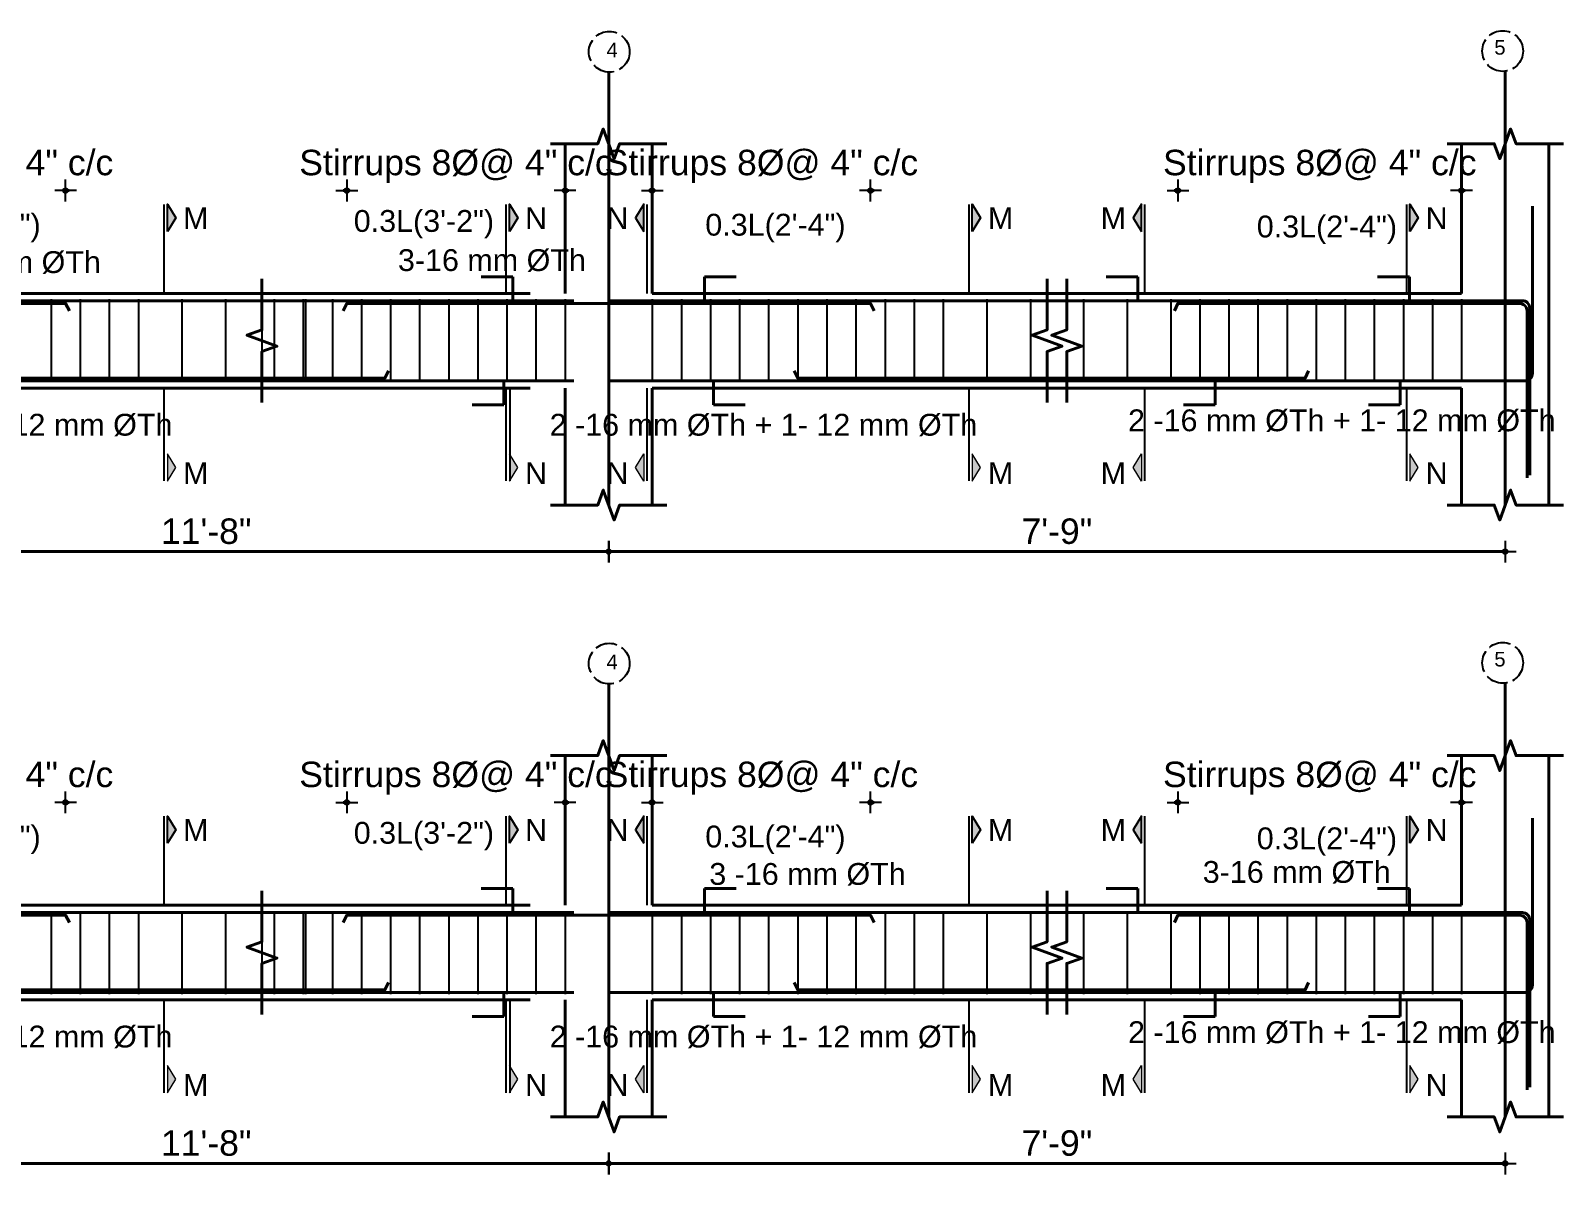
# Model space of a CAD drawing. Header units: inches. Extents: x -4597 to 93300, y -14139 to 5932.
# Drawn here: x 4019.6 to 4441.2, y -10000.6 to -9686 of the extents above; entities that cross this region are included whole.
import ezdxf

# ---------------------------------------------------------------- set-up
doc = ezdxf.new("R2010")
doc.units = ezdxf.units.IN
doc.header["$LTSCALE"] = 0.5
doc.header["$MEASUREMENT"] = 0
doc.header["$PDMODE"] = 66
doc.linetypes.add('ACAD_ISO02W100', pattern=[15, 12, -3])
for name, color, linetype, lineweight in [('BAR', 5, 'Continuous', 40), ('HATCH1', 4, 'ACAD_ISO02W100', 13), ('TEXT', 220, 'Continuous', 9), ('wall', 20, 'Continuous', 40)]:
    doc.layers.add(name, color=color, linetype=linetype, lineweight=lineweight)
doc.layers.add('DIMENSION', color=5, linetype='Continuous')
doc.layers.add('STIRRUP', color=10, linetype='Continuous')
doc.styles.add('1.8', font='times.ttf', dxfattribs={"width": 0.8, "height": 6})
doc.styles.add('style1', font='arial.ttf', dxfattribs={"height": 7})
doc.dimstyles.new('1.4', dxfattribs={"dimscale": 0, "dimtxt": 6, "dimasz": 0.5, "dimexe": 2, "dimexo": 9, "dimgap": 2, "dimtad": 1, "dimdec": 0, "dimlfac": 0.5, "dimzin": 3, "dimdsep": 46, "dimlunit": 4, "dimtxsty": '1.8', "dimblk": 'DIM', "dimcen": 3, "dimdle": 3, "dimse1": 1, "dimse2": 1, "dimclrd": 256, "dimclre": 256, "dimclrt": 7, "dimadec": 1, "dimazin": 2, "dimtfac": 1, "dimtdec": 0, "dimtix": 1, "dimtofl": 0, "dimtmove": 2, "dimatfit": 3, "dimldrblk": 'ARW', "dimfxl": 2, "dimfrac": 2, "dimtolj": 2, "dimtzin": 0, "dimarcsym": 0})

# ---------------------------------------------------------------- blocks, each defined once
blk = doc.blocks.new('DIM')
at = {"layer": 'DIMENSION'}
h = blk.add_hatch(color=256, dxfattribs=at)
h.paths.add_polyline_path([(0, 1.28), (0, 0), (1.28, 0, 0.414214)])
h.paths.add_polyline_path([(1.28, 0), (0, 0), (0, -1.28, 0.414214)])
h.paths.add_polyline_path([(0, 0), (-1.28, 0, 0.414214), (0, -1.28)])
h.paths.add_polyline_path([(0, 1.28, 0.414214), (-1.28, 0), (0, 0)])
for p, q in [((-6, 0), (6, 0)), ((0, 6), (0, -6))]:
    blk.add_line(p, q, dxfattribs=at)
blk.add_circle((0, 0), 1.28, dxfattribs=at)
blk = doc.blocks.new('*D612')
at = {"layer": 'Defpoints', "color": 0, "ltscale": 10, "transparency": 16777216}
for p in [(88816.35, 16753.8), (88894.35, 16741.82), (88816.35, 16737.25)]:
    blk.add_point(p, dxfattribs=at)
at = {"layer": 'DIMENSION', "lineweight": -2, "ltscale": 10, "transparency": 16777216}
for p, q in [((88815.85, 16753.8), (88815.35, 16753.8)), ((88894.85, 16753.8), (88895.35, 16753.8))]:
    blk.add_line(p, q, dxfattribs=at)
at = {"layer": 'DIMENSION', "lineweight": -2, "ltscale": 10, "transparency": 16777216, "xscale": 0.5, "yscale": 0.5, "zscale": 0.5}
blk.add_blockref('DIM', (88816.35, 16753.8), dxfattribs=at)
at = {"layer": 'DIMENSION', "lineweight": -2, "ltscale": 10, "transparency": 16777216, "xscale": 0.5, "yscale": 0.5, "zscale": 0.5, "rotation": 180}
blk.add_blockref('DIM', (88894.35, 16753.8), dxfattribs=at)
at = {"layer": 'DIMENSION', "color": 7, "ltscale": 10, "transparency": 16777216, "insert": (88855.35, 16760.45), "char_height": 7, "attachment_point": 5, "style": 'style1'}
blk.add_mtext('\\A2;Stirrups 8%%C@ 4" c/c', dxfattribs=at)
blk = doc.blocks.new('ARW')
at = {"layer": 'DIMENSION'}
blk.add_lwpolyline([(10, 0, 0, 6, 0), (0, 0, 0, 0, 0), (10, 0, 0, 0, 0)], format="xyseb", dxfattribs=at)
blk = doc.blocks.new('*D613')
at = {"layer": 'Defpoints', "color": 0, "ltscale": 10, "transparency": 16777216}
for p in [(88438.43, 16667.3), (88659.78, 16667.3), (88438.43, 16654.49)]:
    blk.add_point(p, dxfattribs=at)
at = {"layer": 'DIMENSION', "lineweight": -2, "ltscale": 10, "transparency": 16777216}
blk.add_line((88659.28, 16654.49), (88438.93, 16654.49), dxfattribs=at)
at = {"layer": 'DIMENSION', "lineweight": -2, "ltscale": 10, "transparency": 16777216, "xscale": 0.5, "yscale": 0.5, "zscale": 0.5, "rotation": 180}
blk.add_blockref('DIM', (88438.43, 16654.49), dxfattribs=at)
at = {"layer": 'DIMENSION', "lineweight": -2, "ltscale": 10, "transparency": 16777216, "xscale": 0.5, "yscale": 0.5, "zscale": 0.5}
blk.add_blockref('DIM', (88659.78, 16654.49), dxfattribs=at)
at = {"layer": 'DIMENSION', "color": 7, "ltscale": 10, "transparency": 16777216, "insert": (88549.1, 16660.06), "char_height": 7, "attachment_point": 5, "style": 'style1'}
blk.add_mtext('\\A2;11\'-8"', dxfattribs=at)
blk = doc.blocks.new('*D616')
at = {"layer": 'Defpoints', "color": 0, "ltscale": 10, "transparency": 16777216}
for p in [(88450.43, 16753.8), (88450.43, 16740.25), (88510.43, 16722.74)]:
    blk.add_point(p, dxfattribs=at)
at = {"layer": 'DIMENSION', "lineweight": -2, "ltscale": 10, "transparency": 16777216}
for p, q in [((88449.93, 16753.8), (88449.43, 16753.8)), ((88510.93, 16753.8), (88511.43, 16753.8))]:
    blk.add_line(p, q, dxfattribs=at)
at = {"layer": 'DIMENSION', "lineweight": -2, "ltscale": 10, "transparency": 16777216, "xscale": 0.5, "yscale": 0.5, "zscale": 0.5}
blk.add_blockref('DIM', (88450.43, 16753.8), dxfattribs=at)
at = {"layer": 'DIMENSION', "lineweight": -2, "ltscale": 10, "transparency": 16777216, "xscale": 0.5, "yscale": 0.5, "zscale": 0.5, "rotation": 180}
blk.add_blockref('DIM', (88510.43, 16753.8), dxfattribs=at)
at = {"layer": 'DIMENSION', "color": 7, "ltscale": 10, "transparency": 16777216, "insert": (88480.43, 16760.45), "char_height": 7, "attachment_point": 5, "style": 'style1'}
blk.add_mtext('\\A2;Stirrups 8%%C@ 4" c/c', dxfattribs=at)
blk = doc.blocks.new('*D617')
at = {"layer": 'Defpoints', "color": 0, "ltscale": 10, "transparency": 16777216}
for p in [(88647.78, 16753.8), (88647.78, 16740.25), (88587.78, 16722.74)]:
    blk.add_point(p, dxfattribs=at)
at = {"layer": 'DIMENSION', "lineweight": -2, "ltscale": 10, "transparency": 16777216}
for p, q in [((88587.28, 16753.8), (88586.78, 16753.8)), ((88648.28, 16753.8), (88648.78, 16753.8))]:
    blk.add_line(p, q, dxfattribs=at)
at = {"layer": 'DIMENSION', "lineweight": -2, "ltscale": 10, "transparency": 16777216, "xscale": 0.5, "yscale": 0.5, "zscale": 0.5}
blk.add_blockref('DIM', (88587.78, 16753.8), dxfattribs=at)
at = {"layer": 'DIMENSION', "lineweight": -2, "ltscale": 10, "transparency": 16777216, "xscale": 0.5, "yscale": 0.5, "zscale": 0.5, "rotation": 180}
blk.add_blockref('DIM', (88647.78, 16753.8), dxfattribs=at)
at = {"layer": 'DIMENSION', "color": 7, "ltscale": 10, "transparency": 16777216, "insert": (88617.78, 16760.45), "char_height": 7, "attachment_point": 5, "style": 'style1'}
blk.add_mtext('\\A2;Stirrups 8%%C@ 4" c/c', dxfattribs=at)
blk = doc.blocks.new('*D618')
at = {"layer": 'Defpoints', "color": 0, "ltscale": 10, "transparency": 16777216}
for p in [(88671.78, 16753.8), (88671.78, 16740.25), (88731.78, 16722.74)]:
    blk.add_point(p, dxfattribs=at)
at = {"layer": 'DIMENSION', "lineweight": -2, "ltscale": 10, "transparency": 16777216}
for p, q in [((88671.28, 16753.8), (88670.78, 16753.8)), ((88732.28, 16753.8), (88732.78, 16753.8))]:
    blk.add_line(p, q, dxfattribs=at)
at = {"layer": 'DIMENSION', "lineweight": -2, "ltscale": 10, "transparency": 16777216, "xscale": 0.5, "yscale": 0.5, "zscale": 0.5}
blk.add_blockref('DIM', (88671.78, 16753.8), dxfattribs=at)
at = {"layer": 'DIMENSION', "lineweight": -2, "ltscale": 10, "transparency": 16777216, "xscale": 0.5, "yscale": 0.5, "zscale": 0.5, "rotation": 180}
blk.add_blockref('DIM', (88731.78, 16753.8), dxfattribs=at)
at = {"layer": 'DIMENSION', "color": 7, "ltscale": 10, "transparency": 16777216, "insert": (88701.78, 16760.45), "char_height": 7, "attachment_point": 5, "style": 'style1'}
blk.add_mtext('\\A2;Stirrups 8%%C@ 4" c/c', dxfattribs=at)
blk = doc.blocks.new('*D619')
at = {"layer": 'Defpoints', "color": 0, "ltscale": 10, "transparency": 16777216}
for p in [(88659.78, 16667.3), (88906.35, 16667.3), (88659.78, 16654.49)]:
    blk.add_point(p, dxfattribs=at)
at = {"layer": 'DIMENSION', "lineweight": -2, "ltscale": 10, "transparency": 16777216}
blk.add_line((88905.85, 16654.49), (88660.28, 16654.49), dxfattribs=at)
at = {"layer": 'DIMENSION', "lineweight": -2, "ltscale": 10, "transparency": 16777216, "xscale": 0.5, "yscale": 0.5, "zscale": 0.5, "rotation": 180}
blk.add_blockref('DIM', (88659.78, 16654.49), dxfattribs=at)
at = {"layer": 'DIMENSION', "lineweight": -2, "ltscale": 10, "transparency": 16777216, "xscale": 0.5, "yscale": 0.5, "zscale": 0.5}
blk.add_blockref('DIM', (88906.35, 16654.49), dxfattribs=at)
at = {"layer": 'DIMENSION', "color": 7, "ltscale": 10, "transparency": 16777216, "insert": (88783.06, 16660.06), "char_height": 7, "attachment_point": 5, "style": 'style1'}
blk.add_mtext('\\A2;7\'-9"', dxfattribs=at)
blk = doc.blocks.new('*D626')
at = {"layer": 'Defpoints', "color": 0, "ltscale": 10, "transparency": 16777216}
for p in [(88816.35, 16922.09), (88894.35, 16910.11), (88816.35, 16905.55)]:
    blk.add_point(p, dxfattribs=at)
at = {"layer": 'DIMENSION', "lineweight": -2, "ltscale": 10, "transparency": 16777216}
for p, q in [((88815.85, 16922.09), (88815.35, 16922.09)), ((88894.85, 16922.09), (88895.35, 16922.09))]:
    blk.add_line(p, q, dxfattribs=at)
at = {"layer": 'DIMENSION', "lineweight": -2, "ltscale": 10, "transparency": 16777216, "xscale": 0.5, "yscale": 0.5, "zscale": 0.5}
blk.add_blockref('DIM', (88816.35, 16922.09), dxfattribs=at)
at = {"layer": 'DIMENSION', "lineweight": -2, "ltscale": 10, "transparency": 16777216, "xscale": 0.5, "yscale": 0.5, "zscale": 0.5, "rotation": 180}
blk.add_blockref('DIM', (88894.35, 16922.09), dxfattribs=at)
at = {"layer": 'DIMENSION', "color": 7, "ltscale": 10, "transparency": 16777216, "insert": (88855.35, 16928.75), "char_height": 7, "attachment_point": 5, "style": 'style1'}
blk.add_mtext('\\A2;Stirrups 8%%C@ 4" c/c', dxfattribs=at)
blk = doc.blocks.new('*D627')
at = {"layer": 'Defpoints', "color": 0, "ltscale": 10, "transparency": 16777216}
for p in [(88438.43, 16835.59), (88659.78, 16835.59), (88438.43, 16822.78)]:
    blk.add_point(p, dxfattribs=at)
at = {"layer": 'DIMENSION', "lineweight": -2, "ltscale": 10, "transparency": 16777216}
blk.add_line((88659.28, 16822.78), (88438.93, 16822.78), dxfattribs=at)
at = {"layer": 'DIMENSION', "lineweight": -2, "ltscale": 10, "transparency": 16777216, "xscale": 0.5, "yscale": 0.5, "zscale": 0.5, "rotation": 180}
blk.add_blockref('DIM', (88438.43, 16822.78), dxfattribs=at)
at = {"layer": 'DIMENSION', "lineweight": -2, "ltscale": 10, "transparency": 16777216, "xscale": 0.5, "yscale": 0.5, "zscale": 0.5}
blk.add_blockref('DIM', (88659.78, 16822.78), dxfattribs=at)
at = {"layer": 'DIMENSION', "color": 7, "ltscale": 10, "transparency": 16777216, "insert": (88549.1, 16828.35), "char_height": 7, "attachment_point": 5, "style": 'style1'}
blk.add_mtext('\\A2;11\'-8"', dxfattribs=at)
blk = doc.blocks.new('*D630')
at = {"layer": 'Defpoints', "color": 0, "ltscale": 10, "transparency": 16777216}
for p in [(88450.43, 16922.09), (88450.43, 16908.55), (88510.43, 16891.03)]:
    blk.add_point(p, dxfattribs=at)
at = {"layer": 'DIMENSION', "lineweight": -2, "ltscale": 10, "transparency": 16777216}
for p, q in [((88449.93, 16922.09), (88449.43, 16922.09)), ((88510.93, 16922.09), (88511.43, 16922.09))]:
    blk.add_line(p, q, dxfattribs=at)
at = {"layer": 'DIMENSION', "lineweight": -2, "ltscale": 10, "transparency": 16777216, "xscale": 0.5, "yscale": 0.5, "zscale": 0.5}
blk.add_blockref('DIM', (88450.43, 16922.09), dxfattribs=at)
at = {"layer": 'DIMENSION', "lineweight": -2, "ltscale": 10, "transparency": 16777216, "xscale": 0.5, "yscale": 0.5, "zscale": 0.5, "rotation": 180}
blk.add_blockref('DIM', (88510.43, 16922.09), dxfattribs=at)
at = {"layer": 'DIMENSION', "color": 7, "ltscale": 10, "transparency": 16777216, "insert": (88480.43, 16928.75), "char_height": 7, "attachment_point": 5, "style": 'style1'}
blk.add_mtext('\\A2;Stirrups 8%%C@ 4" c/c', dxfattribs=at)
blk = doc.blocks.new('*D631')
at = {"layer": 'Defpoints', "color": 0, "ltscale": 10, "transparency": 16777216}
for p in [(88647.78, 16922.09), (88647.78, 16908.55), (88587.78, 16891.03)]:
    blk.add_point(p, dxfattribs=at)
at = {"layer": 'DIMENSION', "lineweight": -2, "ltscale": 10, "transparency": 16777216}
for p, q in [((88587.28, 16922.09), (88586.78, 16922.09)), ((88648.28, 16922.09), (88648.78, 16922.09))]:
    blk.add_line(p, q, dxfattribs=at)
at = {"layer": 'DIMENSION', "lineweight": -2, "ltscale": 10, "transparency": 16777216, "xscale": 0.5, "yscale": 0.5, "zscale": 0.5}
blk.add_blockref('DIM', (88587.78, 16922.09), dxfattribs=at)
at = {"layer": 'DIMENSION', "lineweight": -2, "ltscale": 10, "transparency": 16777216, "xscale": 0.5, "yscale": 0.5, "zscale": 0.5, "rotation": 180}
blk.add_blockref('DIM', (88647.78, 16922.09), dxfattribs=at)
at = {"layer": 'DIMENSION', "color": 7, "ltscale": 10, "transparency": 16777216, "insert": (88617.78, 16928.75), "char_height": 7, "attachment_point": 5, "style": 'style1'}
blk.add_mtext('\\A2;Stirrups 8%%C@ 4" c/c', dxfattribs=at)
blk = doc.blocks.new('*D632')
at = {"layer": 'Defpoints', "color": 0, "ltscale": 10, "transparency": 16777216}
for p in [(88671.78, 16922.09), (88671.78, 16908.55), (88731.78, 16891.03)]:
    blk.add_point(p, dxfattribs=at)
at = {"layer": 'DIMENSION', "lineweight": -2, "ltscale": 10, "transparency": 16777216}
for p, q in [((88671.28, 16922.09), (88670.78, 16922.09)), ((88732.28, 16922.09), (88732.78, 16922.09))]:
    blk.add_line(p, q, dxfattribs=at)
at = {"layer": 'DIMENSION', "lineweight": -2, "ltscale": 10, "transparency": 16777216, "xscale": 0.5, "yscale": 0.5, "zscale": 0.5}
blk.add_blockref('DIM', (88671.78, 16922.09), dxfattribs=at)
at = {"layer": 'DIMENSION', "lineweight": -2, "ltscale": 10, "transparency": 16777216, "xscale": 0.5, "yscale": 0.5, "zscale": 0.5, "rotation": 180}
blk.add_blockref('DIM', (88731.78, 16922.09), dxfattribs=at)
at = {"layer": 'DIMENSION', "color": 7, "ltscale": 10, "transparency": 16777216, "insert": (88701.78, 16928.75), "char_height": 7, "attachment_point": 5, "style": 'style1'}
blk.add_mtext('\\A2;Stirrups 8%%C@ 4" c/c', dxfattribs=at)
blk = doc.blocks.new('*D633')
at = {"layer": 'Defpoints', "color": 0, "ltscale": 10, "transparency": 16777216}
for p in [(88659.78, 16835.59), (88906.35, 16835.59), (88659.78, 16822.78)]:
    blk.add_point(p, dxfattribs=at)
at = {"layer": 'DIMENSION', "lineweight": -2, "ltscale": 10, "transparency": 16777216}
blk.add_line((88905.85, 16822.78), (88660.28, 16822.78), dxfattribs=at)
at = {"layer": 'DIMENSION', "lineweight": -2, "ltscale": 10, "transparency": 16777216, "xscale": 0.5, "yscale": 0.5, "zscale": 0.5, "rotation": 180}
blk.add_blockref('DIM', (88659.78, 16822.78), dxfattribs=at)
at = {"layer": 'DIMENSION', "lineweight": -2, "ltscale": 10, "transparency": 16777216, "xscale": 0.5, "yscale": 0.5, "zscale": 0.5}
blk.add_blockref('DIM', (88906.35, 16822.78), dxfattribs=at)
at = {"layer": 'DIMENSION', "color": 7, "ltscale": 10, "transparency": 16777216, "insert": (88783.06, 16828.35), "char_height": 7, "attachment_point": 5, "style": 'style1'}
blk.add_mtext('\\A2;7\'-9"', dxfattribs=at)
blk = doc.blocks.new('1111111')
at = {"layer": 'TEXT', "ltscale": 10}
for points in [[(88538.41, 16918.33), (88538.41, 16910.83), (88540.72, 16914.58)], [(88632.48, 16918.33), (88632.48, 16910.83), (88634.79, 16914.58)], [(88669.47, 16918.33), (88669.47, 16910.83), (88667.16, 16914.58)], [(88759.77, 16918.33), (88759.77, 16910.83), (88762.08, 16914.58)], [(88806.36, 16918.33), (88806.36, 16910.83), (88804.05, 16914.58)], [(88880.15, 16918.33), (88880.15, 16910.83), (88882.46, 16914.58)], [(88538.41, 16842.19), (88538.41, 16849.69), (88540.72, 16845.94)], [(88632.48, 16842.19), (88632.48, 16849.69), (88634.79, 16845.94)], [(88669.47, 16842.19), (88669.47, 16849.69), (88667.16, 16845.94)], [(88759.77, 16842.19), (88759.77, 16849.69), (88762.08, 16845.94)], [(88806.36, 16842.19), (88806.36, 16849.69), (88804.05, 16845.94)], [(88880.15, 16842.19), (88880.15, 16849.69), (88882.46, 16845.94)], [(88538.41, 16750.04), (88538.41, 16742.54), (88540.72, 16746.29)], [(88632.48, 16750.04), (88632.48, 16742.54), (88634.79, 16746.29)], [(88669.47, 16750.04), (88669.47, 16742.54), (88667.16, 16746.29)], [(88759.77, 16750.04), (88759.77, 16742.54), (88762.08, 16746.29)], [(88806.36, 16750.04), (88806.36, 16742.54), (88804.05, 16746.29)], [(88880.15, 16750.04), (88880.15, 16742.54), (88882.46, 16746.29)], [(88538.41, 16673.9), (88538.41, 16681.4), (88540.72, 16677.65)], [(88632.48, 16673.9), (88632.48, 16681.4), (88634.79, 16677.65)], [(88669.47, 16673.9), (88669.47, 16681.4), (88667.16, 16677.65)], [(88759.77, 16673.9), (88759.77, 16681.4), (88762.08, 16677.65)], [(88806.36, 16673.9), (88806.36, 16681.4), (88804.05, 16677.65)], [(88880.15, 16673.9), (88880.15, 16681.4), (88882.46, 16677.65)]]:
    blk.add_hatch(color=256, dxfattribs=at).paths.add_polyline_path(points)
for p, q in [((88659.78, 16934.95), (88659.78, 16954.9)), ((88906.35, 16934.95), (88906.35, 16954.9)), ((88659.78, 16934.95), (88659.78, 16835.59)), ((88906.35, 16934.95), (88906.35, 16835.59)), ((88659.78, 16835.59), (88659.78, 16855.54)), ((88906.35, 16835.59), (88906.35, 16855.54)), ((88659.78, 16766.66), (88659.78, 16786.61)), ((88906.35, 16766.66), (88906.35, 16786.61)), ((88659.78, 16766.66), (88659.78, 16667.3)), ((88906.35, 16766.66), (88906.35, 16667.3)), ((88659.78, 16667.3), (88659.78, 16687.25)), ((88906.35, 16667.3), (88906.35, 16687.25))]:
    blk.add_line(p, q)
at = {"ltscale": 10}
for p, q in [((88647.78, 16893.78), (88647.78, 16934.95)), ((88671.78, 16893.78), (88671.78, 16934.95)), ((88894.35, 16893.78), (88894.35, 16934.95)), ((88918.35, 16867.78), (88918.35, 16934.95)), ((88564.43, 16893.78), (88450.43, 16893.78)), ((88554.7, 16893.78), (88638.22, 16893.78)), ((88785.78, 16893.78), (88671.78, 16893.78)), ((88894.35, 16893.78), (88780.35, 16893.78)), ((88564.43, 16867.78), (88450.43, 16867.78)), ((88554.7, 16867.78), (88638.22, 16867.78)), ((88647.78, 16835.59), (88647.78, 16867.78)), ((88785.78, 16867.78), (88671.78, 16867.78)), ((88671.78, 16835.59), (88671.78, 16867.78)), ((88894.35, 16867.78), (88780.35, 16867.78)), ((88894.35, 16835.59), (88894.35, 16867.78)), ((88918.35, 16835.59), (88918.35, 16867.78)), ((88647.78, 16725.49), (88647.78, 16766.66)), ((88671.78, 16725.49), (88671.78, 16766.66)), ((88894.35, 16725.49), (88894.35, 16766.66)), ((88918.35, 16699.49), (88918.35, 16766.66)), ((88564.43, 16725.49), (88450.43, 16725.49)), ((88554.7, 16725.49), (88638.22, 16725.49)), ((88785.78, 16725.49), (88671.78, 16725.49)), ((88894.35, 16725.49), (88780.35, 16725.49)), ((88564.43, 16699.49), (88450.43, 16699.49)), ((88554.7, 16699.49), (88638.22, 16699.49)), ((88647.78, 16667.3), (88647.78, 16699.49)), ((88785.78, 16699.49), (88671.78, 16699.49)), ((88671.78, 16667.3), (88671.78, 16699.49)), ((88894.35, 16699.49), (88780.35, 16699.49)), ((88894.35, 16667.3), (88894.35, 16699.49)), ((88918.35, 16667.3), (88918.35, 16699.49))]:
    blk.add_line(p, q, dxfattribs=at)
at = {"linetype": 'Continuous', "ltscale": 10}
for points in [[(88675.78, 16934.95), (88662.78, 16934.95), (88661.28, 16930.83), (88658.28, 16939.07), (88656.78, 16934.95), (88643.78, 16934.95)], [(88890.35, 16934.95), (88903.35, 16934.95), (88904.85, 16930.83), (88907.85, 16939.07), (88909.35, 16934.95), (88922.35, 16934.95)], [(88564.43, 16897.78), (88564.43, 16883.78), (88560.3, 16882.28), (88568.55, 16879.28), (88564.43, 16877.78), (88564.43, 16863.78)], [(88780.35, 16897.78), (88780.35, 16883.78), (88776.23, 16882.28), (88784.47, 16879.28), (88780.35, 16877.78), (88780.35, 16863.78)], [(88785.78, 16897.78), (88785.78, 16883.78), (88781.66, 16882.28), (88789.9, 16879.28), (88785.78, 16877.78), (88785.78, 16863.78)], [(88675.78, 16835.59), (88662.78, 16835.59), (88661.28, 16831.47), (88658.28, 16839.71), (88656.78, 16835.59), (88643.78, 16835.59)], [(88890.35, 16835.59), (88903.35, 16835.59), (88904.85, 16831.47), (88907.85, 16839.71), (88909.35, 16835.59), (88922.35, 16835.59)], [(88675.78, 16766.66), (88662.78, 16766.66), (88661.28, 16762.53), (88658.28, 16770.78), (88656.78, 16766.66), (88643.78, 16766.66)], [(88890.35, 16766.66), (88903.35, 16766.66), (88904.85, 16762.53), (88907.85, 16770.78), (88909.35, 16766.66), (88922.35, 16766.66)], [(88564.43, 16729.49), (88564.43, 16715.49), (88560.3, 16713.99), (88568.55, 16710.99), (88564.43, 16709.49), (88564.43, 16695.49)], [(88780.35, 16729.49), (88780.35, 16715.49), (88776.23, 16713.99), (88784.47, 16710.99), (88780.35, 16709.49), (88780.35, 16695.49)], [(88785.78, 16729.49), (88785.78, 16715.49), (88781.66, 16713.99), (88789.9, 16710.99), (88785.78, 16709.49), (88785.78, 16695.49)], [(88675.78, 16667.3), (88662.78, 16667.3), (88661.28, 16663.18), (88658.28, 16671.42), (88656.78, 16667.3), (88643.78, 16667.3)], [(88890.35, 16667.3), (88903.35, 16667.3), (88904.85, 16663.18), (88907.85, 16671.42), (88909.35, 16667.3), (88922.35, 16667.3)]]:
    blk.add_lwpolyline(points, dxfattribs=at)
at = {"layer": 'BAR', "ltscale": 10}
for p, q in [((88438.43, 16891.78), (88564.43, 16891.78)), ((88650.22, 16891.78), (88554.7, 16891.78)), ((88659.78, 16891.78), (88785.78, 16891.78)), ((88438.43, 16869.78), (88564.43, 16869.78)), ((88650.22, 16869.78), (88554.7, 16869.78)), ((88659.78, 16869.78), (88785.78, 16869.78)), ((88438.43, 16723.49), (88564.43, 16723.49)), ((88650.22, 16723.49), (88554.7, 16723.49)), ((88659.78, 16723.49), (88785.78, 16723.49)), ((88438.43, 16701.49), (88564.43, 16701.49)), ((88650.22, 16701.49), (88554.7, 16701.49)), ((88659.78, 16701.49), (88785.78, 16701.49))]:
    blk.add_line(p, q, dxfattribs=at)
for points in [[(88894.35, 16869.78), (88911.83, 16869.78, 0.414214), (88913.85, 16871.8), (88913.85, 16917.78)], [(88913.1, 16843.78), (88913.1, 16889.77, 0.414214), (88911.08, 16891.78), (88894.35, 16891.78)], [(88912.35, 16843.03), (88912.35, 16889.02, 0.414214), (88910.33, 16891.03), (88894.35, 16891.03)], [(88894.35, 16701.49), (88911.83, 16701.49, 0.414214), (88913.85, 16703.51), (88913.85, 16749.49)], [(88913.1, 16675.49), (88913.1, 16721.47, 0.414214), (88911.08, 16723.49), (88894.35, 16723.49)], [(88912.35, 16674.74), (88912.35, 16720.72, 0.414214), (88910.33, 16722.74), (88894.35, 16722.74)]]:
    blk.add_lwpolyline(points, format="xyb", dxfattribs=at)
for points in [[(88906.35, 16891.78), (88780.35, 16891.78)], [(88511.47, 16889.03), (88510.43, 16891.03), (88438.43, 16891.03)], [(88586.73, 16889.03), (88587.78, 16891.03), (88659.78, 16891.03)], [(88732.82, 16889.03), (88731.78, 16891.03), (88659.78, 16891.03)], [(88906.35, 16891.03), (88816.35, 16891.03), (88815.39, 16889.03)], [(88489.47, 16872.53), (88490.43, 16870.53), (88564.43, 16870.53)], [(88599.18, 16872.53), (88598.22, 16870.53), (88554.7, 16870.53)], [(88710.82, 16872.53), (88711.78, 16870.53), (88785.78, 16870.53)], [(88852.3, 16872.53), (88851.35, 16870.53), (88780.35, 16870.53)], [(88780.35, 16869.78), (88906.35, 16869.78)], [(88511.47, 16720.74), (88510.43, 16722.74), (88438.43, 16722.74)], [(88586.73, 16720.74), (88587.78, 16722.74), (88659.78, 16722.74)], [(88732.82, 16720.74), (88731.78, 16722.74), (88659.78, 16722.74)], [(88906.35, 16723.49), (88780.35, 16723.49)], [(88906.35, 16722.74), (88816.35, 16722.74), (88815.39, 16720.74)], [(88489.47, 16704.24), (88490.43, 16702.24), (88564.43, 16702.24)], [(88599.18, 16704.24), (88598.22, 16702.24), (88554.7, 16702.24)], [(88710.82, 16704.24), (88711.78, 16702.24), (88785.78, 16702.24)], [(88852.3, 16704.24), (88851.35, 16702.24), (88780.35, 16702.24)], [(88780.35, 16701.49), (88906.35, 16701.49)]]:
    blk.add_lwpolyline(points, dxfattribs=at)
at = {"layer": 'DIMENSION', "ltscale": 10}
for p, q in [((88537.56, 16893.78), (88537.56, 16918.28)), ((88631.63, 16893.78), (88631.63, 16918.28)), ((88670.33, 16893.78), (88670.33, 16918.28)), ((88758.91, 16893.78), (88758.91, 16918.28)), ((88807.21, 16893.78), (88807.21, 16918.28)), ((88879.29, 16893.78), (88879.29, 16918.28)), ((88537.56, 16842.24), (88537.56, 16867.78)), ((88631.63, 16842.24), (88631.63, 16867.78)), ((88632.72, 16842.24), (88632.72, 16867.78)), ((88670.33, 16842.24), (88670.33, 16867.78)), ((88758.91, 16842.24), (88758.91, 16867.78)), ((88807.21, 16842.24), (88807.21, 16867.78)), ((88879.29, 16842.24), (88879.29, 16867.78)), ((88537.56, 16725.49), (88537.56, 16749.99)), ((88631.63, 16725.49), (88631.63, 16749.99)), ((88670.33, 16725.49), (88670.33, 16749.99)), ((88758.91, 16725.49), (88758.91, 16749.99)), ((88807.21, 16725.49), (88807.21, 16749.99)), ((88879.29, 16725.49), (88879.29, 16749.99)), ((88537.56, 16673.95), (88537.56, 16699.49)), ((88631.63, 16673.95), (88631.63, 16699.49)), ((88632.72, 16673.95), (88632.72, 16699.49)), ((88670.33, 16673.95), (88670.33, 16699.49)), ((88758.91, 16673.95), (88758.91, 16699.49)), ((88807.21, 16673.95), (88807.21, 16699.49)), ((88879.29, 16673.95), (88879.29, 16699.49))]:
    blk.add_line(p, q, dxfattribs=at)
for points in [[(88538.41, 16910.83), (88538.41, 16918.33), (88540.72, 16914.58), (88538.41, 16910.83)], [(88632.48, 16910.83), (88632.48, 16918.33), (88634.79, 16914.58), (88632.48, 16910.83)], [(88669.47, 16910.83), (88669.47, 16918.33), (88667.16, 16914.58), (88669.47, 16910.83)], [(88759.77, 16910.83), (88759.77, 16918.33), (88762.08, 16914.58), (88759.77, 16910.83)], [(88806.36, 16910.83), (88806.36, 16918.33), (88804.05, 16914.58), (88806.36, 16910.83)], [(88880.15, 16910.83), (88880.15, 16918.33), (88882.46, 16914.58), (88880.15, 16910.83)], [(88538.41, 16742.54), (88538.41, 16750.04), (88540.72, 16746.29), (88538.41, 16742.54)], [(88632.48, 16742.54), (88632.48, 16750.04), (88634.79, 16746.29), (88632.48, 16742.54)], [(88669.47, 16742.54), (88669.47, 16750.04), (88667.16, 16746.29), (88669.47, 16742.54)], [(88759.77, 16742.54), (88759.77, 16750.04), (88762.08, 16746.29), (88759.77, 16742.54)], [(88806.36, 16742.54), (88806.36, 16750.04), (88804.05, 16746.29), (88806.36, 16742.54)], [(88880.15, 16742.54), (88880.15, 16750.04), (88882.46, 16746.29), (88880.15, 16742.54)]]:
    blk.add_lwpolyline(points, dxfattribs=at)
at = {"layer": 'HATCH1', "lineweight": 25}
for centre in [(88659.94, 16960.27), (88905.66, 16960.47), (88659.94, 16791.98), (88905.66, 16792.18)]:
    blk.add_circle(centre, 5.6, dxfattribs=at)
at = {"layer": 'STIRRUP'}
for p, q in [((88506.43, 16892.18), (88506.43, 16869.38)), ((88514.43, 16892.18), (88514.43, 16869.38)), ((88522.43, 16892.18), (88522.43, 16869.38)), ((88530.43, 16892.18), (88530.43, 16869.38)), ((88542.43, 16892.18), (88542.43, 16869.38)), ((88554.43, 16892.18), (88554.43, 16869.38)), ((88564.43, 16892.18), (88564.43, 16869.38)), ((88567.78, 16892.18), (88567.78, 16869.38)), ((88575.78, 16892.18), (88575.78, 16869.38)), ((88576.43, 16892.18), (88576.43, 16869.38)), ((88583.78, 16892.18), (88583.78, 16869.38)), ((88591.78, 16892.18), (88591.78, 16869.38)), ((88599.78, 16892.18), (88599.78, 16869.38)), ((88607.78, 16892.18), (88607.78, 16869.38)), ((88615.78, 16892.18), (88615.78, 16869.38)), ((88623.78, 16892.18), (88623.78, 16869.38)), ((88631.78, 16892.18), (88631.78, 16869.38)), ((88639.78, 16892.18), (88639.78, 16869.38)), ((88647.78, 16892.18), (88647.78, 16869.38)), ((88671.78, 16892.18), (88671.78, 16869.38)), ((88679.78, 16892.18), (88679.78, 16869.38)), ((88687.78, 16892.18), (88687.78, 16869.38)), ((88695.78, 16892.18), (88695.78, 16869.38)), ((88703.78, 16892.18), (88703.78, 16869.38)), ((88711.78, 16892.18), (88711.78, 16869.38)), ((88719.78, 16892.18), (88719.78, 16869.38)), ((88727.78, 16892.18), (88727.78, 16869.38)), ((88735.78, 16892.18), (88735.78, 16869.38)), ((88743.78, 16892.18), (88743.78, 16869.38)), ((88751.78, 16892.18), (88751.78, 16869.38)), ((88763.78, 16892.18), (88763.78, 16869.38)), ((88775.78, 16892.18), (88775.78, 16869.38)), ((88790.35, 16892.18), (88790.35, 16869.38)), ((88802.35, 16892.18), (88802.35, 16869.38)), ((88814.35, 16892.18), (88814.35, 16869.38)), ((88822.35, 16892.18), (88822.35, 16869.38)), ((88830.35, 16892.18), (88830.35, 16869.38)), ((88838.35, 16892.18), (88838.35, 16869.38)), ((88846.35, 16892.18), (88846.35, 16869.38)), ((88854.35, 16892.18), (88854.35, 16869.38)), ((88862.35, 16892.18), (88862.35, 16869.38)), ((88870.35, 16892.18), (88870.35, 16869.38)), ((88878.35, 16892.18), (88878.35, 16869.38)), ((88886.35, 16892.18), (88886.35, 16869.38)), ((88894.35, 16892.18), (88894.35, 16869.38)), ((88506.43, 16723.89), (88506.43, 16701.09)), ((88514.43, 16723.89), (88514.43, 16701.09)), ((88522.43, 16723.89), (88522.43, 16701.09)), ((88530.43, 16723.89), (88530.43, 16701.09)), ((88542.43, 16723.89), (88542.43, 16701.09)), ((88554.43, 16723.89), (88554.43, 16701.09)), ((88564.43, 16723.89), (88564.43, 16701.09)), ((88567.78, 16723.89), (88567.78, 16701.09)), ((88575.78, 16723.89), (88575.78, 16701.09)), ((88576.43, 16723.89), (88576.43, 16701.09)), ((88583.78, 16723.89), (88583.78, 16701.09)), ((88591.78, 16723.89), (88591.78, 16701.09)), ((88599.78, 16723.89), (88599.78, 16701.09)), ((88607.78, 16723.89), (88607.78, 16701.09)), ((88615.78, 16723.89), (88615.78, 16701.09)), ((88623.78, 16723.89), (88623.78, 16701.09)), ((88631.78, 16723.89), (88631.78, 16701.09)), ((88639.78, 16723.89), (88639.78, 16701.09)), ((88647.78, 16723.89), (88647.78, 16701.09)), ((88671.78, 16723.89), (88671.78, 16701.09)), ((88679.78, 16723.89), (88679.78, 16701.09)), ((88687.78, 16723.89), (88687.78, 16701.09)), ((88695.78, 16723.89), (88695.78, 16701.09)), ((88703.78, 16723.89), (88703.78, 16701.09)), ((88711.78, 16723.89), (88711.78, 16701.09)), ((88719.78, 16723.89), (88719.78, 16701.09)), ((88727.78, 16723.89), (88727.78, 16701.09)), ((88735.78, 16723.89), (88735.78, 16701.09)), ((88743.78, 16723.89), (88743.78, 16701.09)), ((88751.78, 16723.89), (88751.78, 16701.09)), ((88763.78, 16723.89), (88763.78, 16701.09)), ((88775.78, 16723.89), (88775.78, 16701.09)), ((88790.35, 16723.89), (88790.35, 16701.09)), ((88802.35, 16723.89), (88802.35, 16701.09)), ((88814.35, 16723.89), (88814.35, 16701.09)), ((88822.35, 16723.89), (88822.35, 16701.09)), ((88830.35, 16723.89), (88830.35, 16701.09)), ((88838.35, 16723.89), (88838.35, 16701.09)), ((88846.35, 16723.89), (88846.35, 16701.09)), ((88854.35, 16723.89), (88854.35, 16701.09)), ((88862.35, 16723.89), (88862.35, 16701.09)), ((88870.35, 16723.89), (88870.35, 16701.09)), ((88878.35, 16723.89), (88878.35, 16701.09)), ((88886.35, 16723.89), (88886.35, 16701.09)), ((88894.35, 16723.89), (88894.35, 16701.09))]:
    blk.add_line(p, q, dxfattribs=at)
at = {"layer": 'TEXT', "ltscale": 10}
for points in [[(88538.41, 16849.69), (88538.41, 16842.19), (88540.72, 16845.94), (88538.41, 16849.69)], [(88632.48, 16849.69), (88632.48, 16842.19), (88634.79, 16845.94), (88632.48, 16849.69)], [(88669.47, 16849.69), (88669.47, 16842.19), (88667.16, 16845.94), (88669.47, 16849.69)], [(88759.77, 16849.69), (88759.77, 16842.19), (88762.08, 16845.94), (88759.77, 16849.69)], [(88806.36, 16849.69), (88806.36, 16842.19), (88804.05, 16845.94), (88806.36, 16849.69)], [(88880.15, 16849.69), (88880.15, 16842.19), (88882.46, 16845.94), (88880.15, 16849.69)], [(88538.41, 16681.4), (88538.41, 16673.9), (88540.72, 16677.65), (88538.41, 16681.4)], [(88632.48, 16681.4), (88632.48, 16673.9), (88634.79, 16677.65), (88632.48, 16681.4)], [(88669.47, 16681.4), (88669.47, 16673.9), (88667.16, 16677.65), (88669.47, 16681.4)], [(88759.77, 16681.4), (88759.77, 16673.9), (88762.08, 16677.65), (88759.77, 16681.4)], [(88806.36, 16681.4), (88806.36, 16673.9), (88804.05, 16677.65), (88806.36, 16681.4)], [(88880.15, 16681.4), (88880.15, 16673.9), (88882.46, 16677.65), (88880.15, 16681.4)]]:
    blk.add_lwpolyline(points, dxfattribs=at)
at = {"layer": 'HATCH1', "lineweight": 25, "style": 'style1'}
for s, p in [('5', (88903.35, 16959.48)), ('4', (88659.17, 16958.73)), ('4', (88659.17, 16790.43)), ('5', (88903.35, 16791.19))]:
    blk.add_text(s, height=4, dxfattribs=at).set_placement(p)
at = {"layer": 'TEXT', "ltscale": 10, "style": 'style1'}
for s, p in [('M', (88542.72, 16911.49)), ('N', (88636.78, 16911.49)), ('N', (88659.16, 16911.49)), ('M', (88764.07, 16911.49)), ('M', (88795.09, 16911.49)), ('N', (88884.45, 16911.49)), ('3 -16 mm %%CTh ', (88466.09, 16899.41)), ('3-16 mm %%CTh', (88601.82, 16899.96)), ('2 -16 mm %%CTh + 1- 12 mm %%CTh', (88802.62, 16855.89)), ('2 -16 mm %%CTh + 1- 12 mm %%CTh', (88422.2, 16854.68)), ('2 -16 mm %%CTh + 1- 12 mm %%CTh', (88643.55, 16854.68)), ('M', (88542.72, 16841.36)), ('N', (88636.78, 16841.36)), ('N', (88659.16, 16841.36)), ('M', (88764.07, 16841.36)), ('M', (88795.09, 16841.36)), ('N', (88884.45, 16841.36)), ('M', (88542.72, 16743.2)), ('N', (88636.78, 16743.2)), ('N', (88659.16, 16743.2)), ('M', (88764.07, 16743.2)), ('M', (88795.09, 16743.2)), ('N', (88884.45, 16743.2)), ('3 -16 mm %%CTh ', (88687.45, 16731.12)), ('3-16 mm %%CTh', (88823.17, 16731.67)), ('2 -16 mm %%CTh + 1- 12 mm %%CTh', (88802.62, 16687.6)), ('2 -16 mm %%CTh + 1- 12 mm %%CTh', (88422.2, 16686.39)), ('2 -16 mm %%CTh + 1- 12 mm %%CTh', (88643.55, 16686.39)), ('M', (88542.72, 16673.07)), ('N', (88636.78, 16673.07)), ('N', (88659.16, 16673.07)), ('M', (88764.07, 16673.07)), ('M', (88795.09, 16673.07)), ('N', (88884.45, 16673.07))]:
    blk.add_text(s, height=6, dxfattribs=at).set_placement(p)
at = {"layer": 'TEXT', "style": 'style1'}
for s, p in [('0.3L(3\'-2")', (88589.67, 16910.73)), ('0.3L(3\'-6")', (88464.99, 16909.7)), ('0.3L(2\'-4")', (88686.35, 16909.7)), ('0.3L(2\'-4")', (88838.03, 16909.2)), ('0.3L(3\'-2")', (88589.67, 16742.43)), ('0.3L(3\'-6")', (88464.99, 16741.41)), ('0.3L(2\'-4")', (88686.35, 16741.41)), ('0.3L(2\'-4")', (88838.03, 16740.91))]:
    blk.add_text(s, height=6, dxfattribs=at).set_placement(p)
at = {"layer": 'DIMENSION', "ltscale": 10}
for base, p1, p2, text, picture, middle in [((88450.43, 16922.09), (88510.43, 16891.03), (88450.43, 16908.55), 'Stirrups 8%%C@ 4" c/c', '*D630', (88480.43, 16928.75)), ((88671.78, 16922.09), (88731.78, 16891.03), (88671.78, 16908.55), 'Stirrups 8%%C@ 4" c/c', '*D632', (88701.78, 16928.75)), ((88816.35, 16922.09), (88894.35, 16910.11), (88816.35, 16905.55), 'Stirrups 8%%C@ 4" c/c', '*D626', (88855.35, 16928.75)), ((88438.43, 16822.78), (88659.78, 16835.59), (88438.43, 16835.59), '11\'-8"', '*D627', (88549.1, 16828.35)), ((88659.78, 16822.78), (88906.35, 16835.59), (88659.78, 16835.59), '7\'-9"', '*D633', (88783.06, 16828.35)), ((88450.43, 16753.8), (88510.43, 16722.74), (88450.43, 16740.25), 'Stirrups 8%%C@ 4" c/c', '*D616', (88480.43, 16760.45)), ((88671.78, 16753.8), (88731.78, 16722.74), (88671.78, 16740.25), 'Stirrups 8%%C@ 4" c/c', '*D618', (88701.78, 16760.45)), ((88816.35, 16753.8), (88894.35, 16741.82), (88816.35, 16737.25), 'Stirrups 8%%C@ 4" c/c', '*D612', (88855.35, 16760.45)), ((88438.43, 16654.49), (88659.78, 16667.3), (88438.43, 16667.3), '11\'-8"', '*D613', (88549.1, 16660.06)), ((88659.78, 16654.49), (88906.35, 16667.3), (88659.78, 16667.3), '7\'-9"', '*D619', (88783.06, 16660.06))]:
    dim = blk.add_linear_dim(base=base, p1=p1, p2=p2, angle=180, text=text, dimstyle='1.4', override={"dimscale": 1, "dimtxsty": 'style1'}, dxfattribs=at)
    dim.commit()
    dim.dimension.update_dxf_attribs({"geometry": picture, "text_midpoint": middle})
for base, p1, p2, picture, middle in [((88647.78, 16922.09), (88587.78, 16891.03), (88647.78, 16908.55), '*D631', (88617.78, 16928.75)), ((88647.78, 16753.8), (88587.78, 16722.74), (88647.78, 16740.25), '*D617', (88617.78, 16760.45))]:
    dim = blk.add_linear_dim(base=base, p1=p1, p2=p2, text='Stirrups 8%%C@ 4" c/c', dimstyle='1.4', override={"dimscale": 1, "dimtxsty": 'style1'}, dxfattribs=at)
    dim.commit()
    dim.dimension.update_dxf_attribs({"geometry": picture, "text_midpoint": middle})
for points in [[(88633.42, 16892.18), (88633.42, 16898.39), (88624.7, 16898.39)], [(88686.13, 16892.18), (88686.13, 16898.39), (88694.85, 16898.39)], [(88805.31, 16892.18), (88805.31, 16898.39), (88796.59, 16898.39)], [(88879.99, 16892.18), (88879.99, 16898.39), (88871.27, 16898.39)], [(88630.94, 16869.38), (88630.94, 16863.17), (88622.22, 16863.17)], [(88688.62, 16869.38), (88688.62, 16863.17), (88697.34, 16863.17)], [(88826.58, 16869.38), (88826.58, 16863.17), (88817.86, 16863.17)], [(88877.51, 16869.38), (88877.51, 16863.17), (88868.79, 16863.17)], [(88633.42, 16723.89), (88633.42, 16730.1), (88624.7, 16730.1)], [(88686.13, 16723.89), (88686.13, 16730.1), (88694.85, 16730.1)], [(88805.31, 16723.89), (88805.31, 16730.1), (88796.59, 16730.1)], [(88879.99, 16723.89), (88879.99, 16730.1), (88871.27, 16730.1)], [(88630.94, 16701.09), (88630.94, 16694.88), (88622.22, 16694.88)], [(88688.62, 16701.09), (88688.62, 16694.88), (88697.34, 16694.88)], [(88826.58, 16701.09), (88826.58, 16694.88), (88817.86, 16694.88)], [(88877.51, 16701.09), (88877.51, 16694.88), (88868.79, 16694.88)]]:
    blk.add_leader(points, dimstyle='1.4', override={"dimscale": 1, "dimtxsty": 'style1'}, dxfattribs=at)

msp = doc.modelspace()

# ---------------------------------------------------------------- block references
at = {"layer": 'wall', "linetype": 'ByBlock'}
msp.add_blockref('1111111', (-84481.17, -26652.04), dxfattribs=at)

doc.saveas('drawing.dxf')
